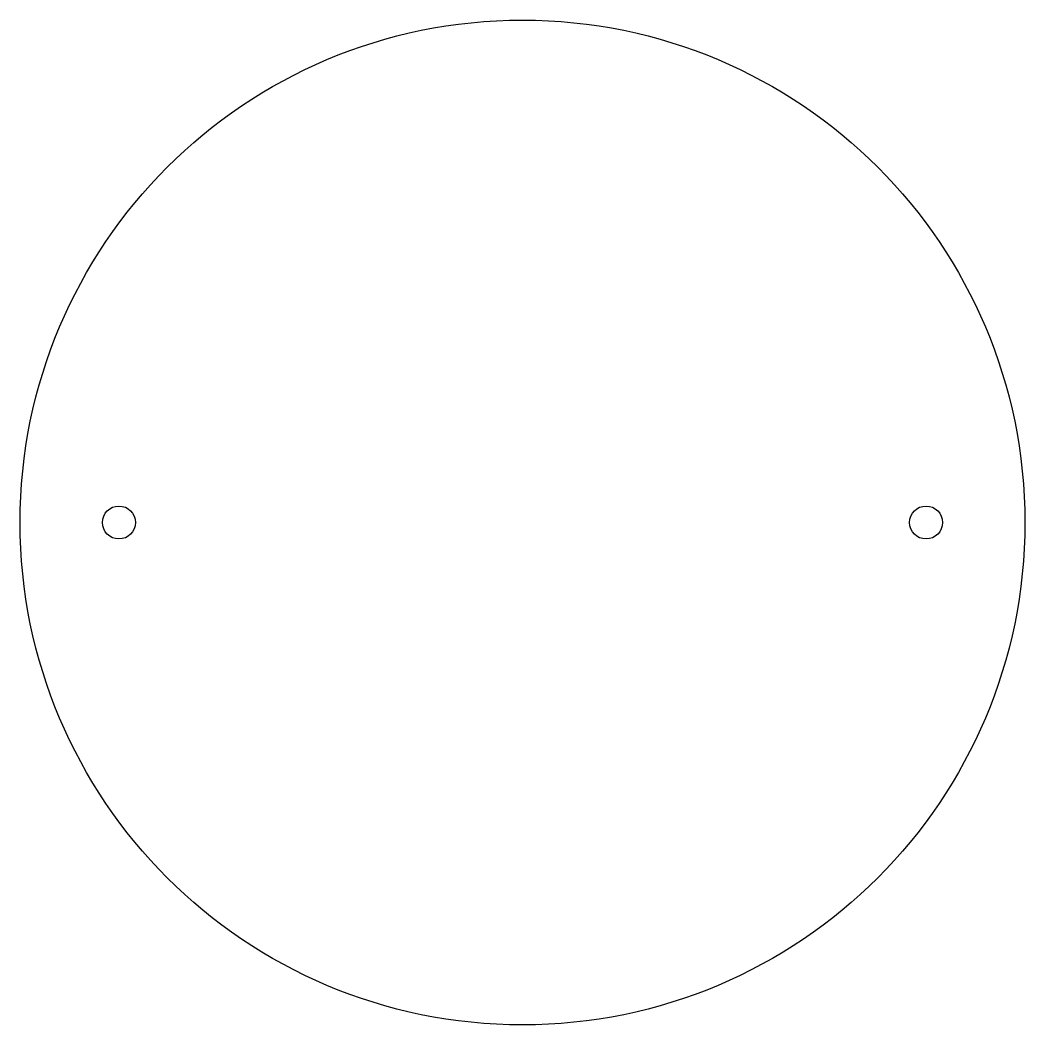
# Model space of a CAD drawing. Header units: millimetres. Extents: x -61 to 61, y -61 to 61.
import ezdxf

# ---------------------------------------------------------------- set-up
doc = ezdxf.new("R2010")
doc.units = ezdxf.units.MM
doc.layers.add('OUTLINE_AND_HOLES', color=7, linetype='Continuous')

msp = doc.modelspace()

# ---------------------------------------------------------------- linework, layer by layer
at = {"layer": 'OUTLINE_AND_HOLES'}
for centre, radius in [((0, 0), 61), ((-49, 0), 2), ((49, 0), 2)]:
    msp.add_circle(centre, radius, dxfattribs=at)

doc.saveas('drawing.dxf')
